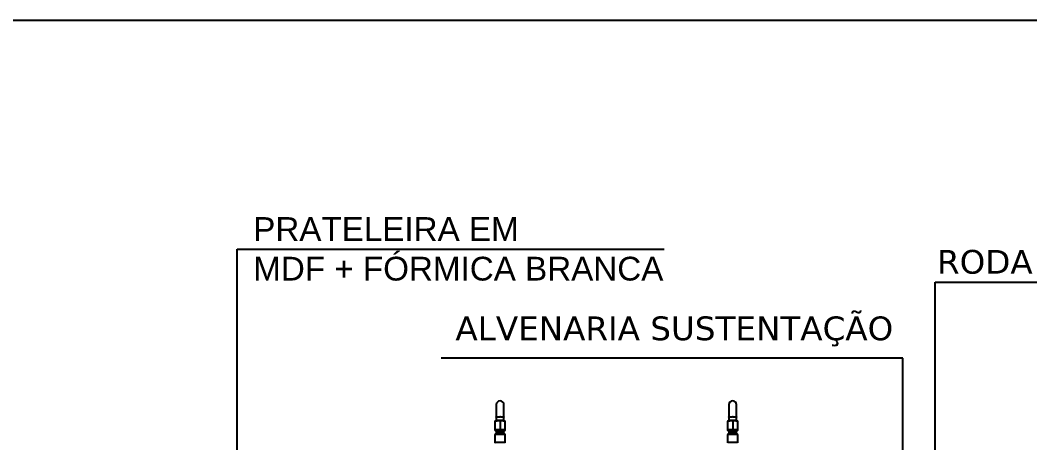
# Model space of a CAD drawing. Extents: x -36 to 357, y 137 to 237.
# Drawn here: x 45.796 to 47.836, y 152.839 to 153.693 of the extents above; entities that cross this region are included whole.
import ezdxf

# ---------------------------------------------------------------- set-up
doc = ezdxf.new("R2010")
doc.units = 0
doc.header["$LTSCALE"] = 0.01
doc.layers.get('0').update_dxf_attribs({"linetype": 'CONTINUOUS'})
for name, color, linetype in [('01', 1, 'CONTINUOUS'), ('ARQ-SMB-1_025', 1, 'CONTINUOUS'), ('ARQ-TXT-1_025', 2, 'CONTINUOUS')]:
    doc.layers.add(name, color=color, linetype=linetype)
doc.styles.add('ESC-50-A20', font='arial.ttf', dxfattribs={"height": 0.1})
doc.styles.add('FNDE Texto Cota 0025', font='verdana.ttf', dxfattribs={"height": 0.04})
doc.dimstyles.new('FNDE 1-0025', dxfattribs={"dimscale": 5, "dimtxt": 0.04, "dimasz": 0.0035, "dimexe": 0.15, "dimexo": 0.15, "dimgap": 0.0025, "dimtad": 1, "dimzin": 1, "dimdsep": 46, "dimtxsty": 'FNDE Texto Cota 0025', "dimblk": 'tic', "dimcen": 0.015, "dimdle": 0.15, "dimse1": 1, "dimse2": 1, "dimclrd": 251, "dimclre": 251, "dimclrt": 256, "dimaunit": 1, "dimadec": 3, "dimazin": 0, "dimtfac": 1, "dimtix": 1, "dimtmove": 2, "dimatfit": 3, "dimfxl": 0.15, "dimtvp": 1, "dimtolj": 1, "dimtzin": 0, "dimarcsym": 0})

# ---------------------------------------------------------------- blocks, each defined once
blk = doc.blocks.new('A$C093F1C31')
at = {"layer": '01', "ltscale": 10}
for p, q in [((0.0082, 0.3994), (0.0082, 0.3583)), ((0.0344, 0.3583), (0.0344, 0.3994)), ((0.0038, 0.3436), (0.0038, 0.3149)), ((0.0082, 0.3583), (0.0082, 0.3466)), ((0.0213, 0.3452), (0.0213, 0.3164)), ((0.0344, 0.3466), (0.0344, 0.3583)), ((0.0388, 0.3149), (0.0388, 0.3436)), ((0.0145, 0.3082), (0.006, 0.3018)), ((0.0082, 0.3126), (0.0082, 0.3035)), ((0.0144, 0.3102), (0.0144, 0.3081)), ((0.0213, 0.3148), (0.0213, 0.3164)), ((0.0213, 0.3108), (0.0213, 0.3142)), ((0.0213, 0.303), (0.0213, 0.3087)), ((0.0282, 0.3081), (0.0282, 0.3102)), ((0.0367, 0.3018), (0.0282, 0.3082)), ((0.0344, 0.3035), (0.0344, 0.3126)), ((0.0038, 0.2994), (0.0038, 0.2715)), ((0.0059, 0.3013), (0.0048, 0.3002)), ((0.0048, 0.3001), (0.0048, 0.2999)), ((0.0059, 0.3016), (0.0059, 0.3012)), ((0.0213, 0.303), (0.0213, 0.3025)), ((0.0213, 0.3015), (0.0213, 0.3025)), ((0.0213, 0.3015), (0.0213, 0.3009)), ((0.0213, 0.2714), (0.0213, 0.273)), ((0.0378, 0.3002), (0.0367, 0.3013)), ((0.0368, 0.3012), (0.0368, 0.3016)), ((0.0379, 0.2999), (0.0379, 0.3001)), ((0.0388, 0.2715), (0.0388, 0.2994))]:
    blk.add_line(p, q, dxfattribs=at)
for points in [[(0.0213, 0.3452, 0), (0.0183, 0.3451, 0), (0.0153, 0.3451, 0), (0.0126, 0.345, 0), (0.0101, 0.3448, 0), (0.0079, 0.3446, 0), (0.0062, 0.3444, 0), (0.0049, 0.3442, 0), (0.0041, 0.3439, 0), (0.0038, 0.3436, 0)], [(0.0082, 0.3466, 0), (0.0082, 0.3466, 0), (0.0082, 0.3463, 0), (0.0082, 0.3461, 0), (0.0081, 0.3458, 0), (0.008, 0.3456, 0), (0.0079, 0.3454, 0), (0.0078, 0.3452, 0), (0.0077, 0.345, 0), (0.0076, 0.3448, 0), (0.0075, 0.3447, 0), (0.0074, 0.3446, 0), (0.0073, 0.3445, 0)], [(0.0082, 0.3583, 0), (0.0084, 0.3585, 0), (0.009, 0.3587, 0), (0.01, 0.3589, 0), (0.0113, 0.3591, 0), (0.0129, 0.3592, 0), (0.0148, 0.3593, 0), (0.0168, 0.3594, 0), (0.0191, 0.3594, 0), (0.0213, 0.3595, 0), (0.0236, 0.3594, 0), (0.0258, 0.3594, 0), (0.0279, 0.3593, 0), (0.0297, 0.3592, 0), (0.0314, 0.3591, 0), (0.0327, 0.3589, 0), (0.0336, 0.3587, 0), (0.0342, 0.3585, 0), (0.0344, 0.3583, 0)], [(0.0082, 0.3466, 0), (0.0082, 0.3467, 0), (0.0083, 0.3468, 0), (0.0085, 0.3469, 0), (0.0087, 0.3469, 0), (0.0091, 0.347, 0), (0.0095, 0.3471, 0), (0.0101, 0.3472, 0), (0.0107, 0.3473, 0), (0.0113, 0.3474, 0), (0.0121, 0.3474, 0), (0.0129, 0.3475, 0), (0.0138, 0.3476, 0), (0.0147, 0.3476, 0), (0.0157, 0.3477, 0), (0.0167, 0.3477, 0), (0.0178, 0.3477, 0), (0.0188, 0.3477, 0), (0.02, 0.3478, 0), (0.021, 0.3478, 0), (0.0221, 0.3478, 0), (0.0232, 0.3478, 0), (0.0243, 0.3477, 0), (0.0254, 0.3477, 0), (0.0264, 0.3477, 0), (0.0274, 0.3476, 0), (0.0284, 0.3476, 0), (0.0293, 0.3475, 0), (0.0301, 0.3475, 0), (0.0309, 0.3474, 0), (0.0316, 0.3473, 0), (0.0323, 0.3473, 0), (0.0328, 0.3472, 0), (0.0333, 0.3471, 0), (0.0337, 0.347, 0), (0.034, 0.3469, 0), (0.0343, 0.3468, 0), (0.0344, 0.3467, 0), (0.0344, 0.3466, 0)], [(0.0388, 0.3436, 0), (0.0385, 0.3439, 0), (0.0378, 0.3442, 0), (0.0365, 0.3444, 0), (0.0347, 0.3446, 0), (0.0326, 0.3448, 0), (0.0301, 0.345, 0), (0.0273, 0.3451, 0), (0.0244, 0.3451, 0), (0.0213, 0.3452, 0)], [(0.0353, 0.3445, 0), (0.0353, 0.3446, 0), (0.0351, 0.3448, 0), (0.035, 0.3449, 0), (0.0349, 0.3451, 0), (0.0348, 0.3453, 0), (0.0347, 0.3455, 0), (0.0346, 0.3458, 0), (0.0345, 0.346, 0), (0.0344, 0.3463, 0), (0.0344, 0.3466, 0), (0.0344, 0.3466, 0)], [(0.0038, 0.3149, 0), (0.0039, 0.315, 0), (0.0041, 0.3151, 0), (0.0044, 0.3153, 0), (0.0048, 0.3154, 0), (0.0053, 0.3155, 0), (0.0059, 0.3156, 0), (0.0066, 0.3157, 0), (0.0073, 0.3158, 0), (0.0082, 0.3159, 0), (0.009, 0.316, 0), (0.0099, 0.316, 0), (0.0108, 0.3161, 0), (0.0118, 0.3162, 0), (0.0127, 0.3162, 0), (0.0137, 0.3162, 0), (0.0146, 0.3163, 0), (0.0155, 0.3163, 0), (0.0164, 0.3163, 0), (0.0175, 0.3164, 0), (0.0185, 0.3164, 0), (0.0195, 0.3164, 0), (0.0204, 0.3164, 0), (0.0213, 0.3164, 0)], [(0.0038, 0.3149, 0), (0.0039, 0.3147, 0), (0.0039, 0.3145, 0), (0.004, 0.3143, 0), (0.004, 0.3141, 0), (0.0041, 0.314, 0), (0.0042, 0.3138, 0), (0.0046, 0.3135, 0), (0.0049, 0.3133, 0), (0.0052, 0.3132, 0), (0.0055, 0.3131, 0), (0.0058, 0.313, 0), (0.0063, 0.3129, 0), (0.0069, 0.3128, 0), (0.0075, 0.3127, 0), (0.0083, 0.3126, 0), (0.0091, 0.3125, 0), (0.0099, 0.3124, 0), (0.01, 0.3124, 0)], [(0.0213, 0.3148, 0), (0.0205, 0.3148, 0), (0.0196, 0.3148, 0), (0.0187, 0.3147, 0), (0.0178, 0.3147, 0), (0.0169, 0.3147, 0), (0.016, 0.3147, 0), (0.0152, 0.3147, 0), (0.0143, 0.3146, 0), (0.0134, 0.3146, 0), (0.0126, 0.3145, 0), (0.0117, 0.3145, 0), (0.0109, 0.3144, 0), (0.0101, 0.3144, 0), (0.0093, 0.3143, 0), (0.0085, 0.3142, 0), (0.0079, 0.3141, 0), (0.0072, 0.314, 0), (0.0067, 0.3139, 0), (0.0062, 0.3138, 0), (0.0058, 0.3137, 0), (0.0056, 0.3136, 0), (0.0054, 0.3135, 0), (0.0054, 0.3134, 0), (0.0054, 0.3133, 0), (0.0056, 0.3132, 0), (0.0058, 0.313, 0), (0.0062, 0.3129, 0), (0.0067, 0.3128, 0), (0.0072, 0.3127, 0), (0.0079, 0.3126, 0), (0.0085, 0.3126, 0), (0.0093, 0.3125, 0), (0.0101, 0.3124, 0), (0.0109, 0.3123, 0), (0.0117, 0.3123, 0), (0.0122, 0.3123, 0)], [(0.0114, 0.3133, 0), (0.0114, 0.3135, 0), (0.0118, 0.3136, 0), (0.0124, 0.3138, 0), (0.0133, 0.3139, 0), (0.0145, 0.314, 0), (0.0158, 0.3141, 0), (0.0174, 0.3142, 0), (0.019, 0.3142, 0), (0.0207, 0.3142, 0), (0.0213, 0.3142, 0)], [(0.0213, 0.3108, 0), (0.0201, 0.3108, 0), (0.019, 0.3108, 0), (0.0179, 0.3107, 0), (0.0169, 0.3107, 0), (0.016, 0.3106, 0), (0.0153, 0.3105, 0), (0.0148, 0.3104, 0), (0.0145, 0.3103, 0), (0.0144, 0.3102, 0)], [(0.0145, 0.3082, 0), (0.0147, 0.3083, 0), (0.0152, 0.3084, 0), (0.0158, 0.3085, 0), (0.0166, 0.3085, 0), (0.0175, 0.3086, 0), (0.0186, 0.3087, 0), (0.0197, 0.3087, 0), (0.0209, 0.3087, 0), (0.0213, 0.3087, 0)], [(0.0213, 0.3164, 0), (0.0222, 0.3164, 0), (0.0232, 0.3164, 0), (0.0241, 0.3164, 0), (0.0252, 0.3164, 0), (0.0262, 0.3163, 0), (0.0271, 0.3163, 0), (0.0281, 0.3163, 0), (0.029, 0.3162, 0), (0.0299, 0.3162, 0), (0.0309, 0.3162, 0), (0.0318, 0.3161, 0), (0.0327, 0.316, 0), (0.0336, 0.316, 0), (0.0345, 0.3159, 0), (0.0353, 0.3158, 0), (0.0361, 0.3157, 0), (0.0368, 0.3156, 0), (0.0374, 0.3155, 0), (0.0379, 0.3154, 0), (0.0383, 0.3153, 0), (0.0386, 0.3151, 0), (0.0387, 0.315, 0), (0.0388, 0.3149, 0)], [(0.0305, 0.3123, 0), (0.0309, 0.3123, 0), (0.0318, 0.3123, 0), (0.0326, 0.3124, 0), (0.0334, 0.3125, 0), (0.0341, 0.3126, 0), (0.0348, 0.3126, 0), (0.0354, 0.3127, 0), (0.036, 0.3128, 0), (0.0364, 0.3129, 0), (0.0368, 0.313, 0), (0.0371, 0.3132, 0), (0.0372, 0.3133, 0), (0.0373, 0.3134, 0), (0.0372, 0.3135, 0), (0.0371, 0.3136, 0), (0.0368, 0.3137, 0), (0.0364, 0.3138, 0), (0.036, 0.3139, 0), (0.0354, 0.314, 0), (0.0348, 0.3141, 0), (0.0341, 0.3142, 0), (0.0334, 0.3143, 0), (0.0326, 0.3144, 0), (0.0318, 0.3144, 0), (0.0309, 0.3145, 0), (0.0301, 0.3145, 0), (0.0292, 0.3146, 0), (0.0283, 0.3146, 0), (0.0275, 0.3147, 0), (0.0267, 0.3147, 0), (0.0258, 0.3147, 0), (0.0246, 0.3147, 0), (0.0234, 0.3147, 0), (0.0224, 0.3148, 0), (0.0213, 0.3148, 0)], [(0.0213, 0.3142, 0), (0.0231, 0.3142, 0), (0.0247, 0.3142, 0), (0.0263, 0.3141, 0), (0.0277, 0.314, 0), (0.029, 0.3139, 0), (0.03, 0.3138, 0), (0.0307, 0.3137, 0), (0.0312, 0.3135, 0), (0.0313, 0.3134, 0), (0.0313, 0.3133, 0)], [(0.0282, 0.3102, 0), (0.0281, 0.3103, 0), (0.0278, 0.3104, 0), (0.0273, 0.3105, 0), (0.0266, 0.3106, 0), (0.0258, 0.3107, 0), (0.0248, 0.3107, 0), (0.0237, 0.3108, 0), (0.0225, 0.3108, 0), (0.0213, 0.3108, 0)], [(0.0213, 0.3087, 0), (0.0225, 0.3087, 0), (0.0237, 0.3087, 0), (0.0248, 0.3086, 0), (0.0258, 0.3086, 0), (0.0266, 0.3085, 0), (0.0273, 0.3084, 0), (0.0278, 0.3083, 0), (0.0281, 0.3082, 0), (0.0282, 0.3082, 0)], [(0.0327, 0.3124, 0), (0.0327, 0.3124, 0), (0.0336, 0.3125, 0), (0.0344, 0.3126, 0), (0.0351, 0.3127, 0), (0.0358, 0.3128, 0), (0.0364, 0.3129, 0), (0.0369, 0.313, 0), (0.0372, 0.3131, 0), (0.0375, 0.3132, 0), (0.0378, 0.3133, 0), (0.0379, 0.3134, 0), (0.0381, 0.3135, 0), (0.0383, 0.3137, 0), (0.0384, 0.3138, 0), (0.0385, 0.314, 0), (0.0386, 0.3141, 0), (0.0387, 0.3143, 0), (0.0388, 0.3145, 0), (0.0388, 0.3147, 0), (0.0388, 0.3149, 0)], [(0.0038, 0.2994, 0), (0.0041, 0.2996, 0), (0.0049, 0.2999, 0), (0.0062, 0.3001, 0), (0.0079, 0.3003, 0), (0.0101, 0.3005, 0), (0.0126, 0.3007, 0), (0.0153, 0.3008, 0), (0.0183, 0.3009, 0), (0.0213, 0.3009, 0)], [(0.0213, 0.273, 0), (0.02, 0.273, 0), (0.0186, 0.273, 0), (0.0172, 0.273, 0), (0.0159, 0.273, 0), (0.0146, 0.2729, 0), (0.0134, 0.2729, 0), (0.0122, 0.2728, 0), (0.0111, 0.2727, 0), (0.01, 0.2727, 0), (0.009, 0.2726, 0), (0.008, 0.2725, 0), (0.0072, 0.2724, 0), (0.0064, 0.2723, 0), (0.0058, 0.2722, 0), (0.0052, 0.2721, 0), (0.0047, 0.272, 0), (0.0043, 0.2719, 0), (0.0041, 0.2718, 0), (0.0039, 0.2716, 0), (0.0038, 0.2715, 0)], [(0.0213, 0.3015, 0), (0.0184, 0.3015, 0), (0.0157, 0.3014, 0), (0.013, 0.3013, 0), (0.0107, 0.3012, 0), (0.0086, 0.301, 0), (0.007, 0.3008, 0), (0.0058, 0.3005, 0), (0.005, 0.3003, 0), (0.0048, 0.3002, 0)], [(0.0048, 0.3001, 0), (0.0048, 0.3002, 0)], [(0.0059, 0.3013, 0), (0.0064, 0.3015, 0), (0.0073, 0.3018, 0), (0.0087, 0.302, 0), (0.0104, 0.3021, 0), (0.0125, 0.3023, 0), (0.0148, 0.3024, 0), (0.0173, 0.3025, 0), (0.02, 0.3025, 0), (0.0213, 0.3025, 0)], [(0.006, 0.3018, 0), (0.0059, 0.3016, 0)], [(0.0213, 0.303, 0), (0.0186, 0.303, 0), (0.016, 0.3029, 0), (0.0136, 0.3028, 0), (0.0114, 0.3027, 0), (0.0095, 0.3025, 0), (0.008, 0.3023, 0), (0.0068, 0.3021, 0), (0.0061, 0.3019, 0), (0.006, 0.3018, 0)], [(0.0367, 0.3018, 0), (0.0361, 0.302, 0), (0.0351, 0.3022, 0), (0.0337, 0.3024, 0), (0.0319, 0.3026, 0), (0.0298, 0.3028, 0), (0.0275, 0.3029, 0), (0.0249, 0.3029, 0), (0.0222, 0.303, 0), (0.0213, 0.303, 0)], [(0.0213, 0.3025, 0), (0.024, 0.3025, 0), (0.0266, 0.3024, 0), (0.029, 0.3023, 0), (0.0313, 0.3022, 0), (0.0332, 0.302, 0), (0.0347, 0.3019, 0), (0.0358, 0.3016, 0), (0.0365, 0.3014, 0), (0.0367, 0.3013, 0)], [(0.0378, 0.3002, 0), (0.0373, 0.3004, 0), (0.0363, 0.3007, 0), (0.0349, 0.3009, 0), (0.033, 0.3011, 0), (0.0308, 0.3012, 0), (0.0283, 0.3014, 0), (0.0256, 0.3014, 0), (0.0228, 0.3015, 0), (0.0213, 0.3015, 0)], [(0.0213, 0.3009, 0), (0.0244, 0.3009, 0), (0.0273, 0.3008, 0), (0.0301, 0.3007, 0), (0.0326, 0.3005, 0), (0.0347, 0.3003, 0), (0.0365, 0.3001, 0), (0.0378, 0.2999, 0), (0.0385, 0.2996, 0), (0.0388, 0.2994, 0)], [(0.0388, 0.2715, 0), (0.0388, 0.2716, 0), (0.0386, 0.2718, 0), (0.0383, 0.2719, 0), (0.038, 0.272, 0), (0.0375, 0.2721, 0), (0.0369, 0.2722, 0), (0.0362, 0.2723, 0), (0.0355, 0.2724, 0), (0.0346, 0.2725, 0), (0.0337, 0.2726, 0), (0.0327, 0.2727, 0), (0.0316, 0.2727, 0), (0.0305, 0.2728, 0), (0.0293, 0.2729, 0), (0.028, 0.2729, 0), (0.0267, 0.273, 0), (0.0254, 0.273, 0), (0.0241, 0.273, 0), (0.0227, 0.273, 0), (0.0213, 0.273, 0)], [(0.0367, 0.3018, 0), (0.0368, 0.3016, 0)], [(0.0378, 0.3002, 0), (0.0379, 0.3001, 0)]]:
    blk.add_polyline3d(points, dxfattribs=at)
for centre, radius, start, end in [((0.0213, 0.3994), 0.0131, 0, 180), ((0.0174, 0.4017), 0.0896, 265.2677, 266.6647), ((0.0214, 0.32), 0.0121, 213.8014, 234.7883), ((0.0213, 0.32), 0.0121, 305.2117, 326.1986), ((0.0253, 0.4017), 0.0896, 273.3353, 274.732)]:
    blk.add_arc(centre, radius, start, end, dxfattribs=at)
blk = doc.blocks.new('tic')
at = {"color": 251}
for p, q in [((-1, 0), (1, 0)), ((0, -1), (0, 1))]:
    blk.add_line(p, q, dxfattribs=at)
blk.add_line((-0.6, -0.6), (0.6, 0.6))

msp = doc.modelspace()

# ---------------------------------------------------------------- linework, layer by layer
msp.add_lwpolyline([(36.1002, 153.6928), (52.7735, 153.6928), (52.7735, 143.8859), (36.1002, 143.8859)], close=True)

# ---------------------------------------------------------------- block references
at = {"layer": '01', "ltscale": 10, "xscale": 0.6, "yscale": 0.6, "zscale": 0.6}
for p in [(46.7531, 152.6762, -2), (47.2231, 152.6762, -2)]:
    msp.add_blockref('A$C093F1C31', p, dxfattribs=at)

# ---------------------------------------------------------------- texts
at = {"layer": 'ARQ-TXT-1_025', "insert": (46.267, 153.3749, -3.9645), "char_height": 0.048, "width": 0.872743, "attachment_point": 1, "style": 'ESC-50-A20'}
msp.add_mtext('\\pi0.87274;\\P\\pi0;PRATELEIRA EM \\PMDF + FÓRMICA BRANCA', dxfattribs=at)
at = {"layer": 'ARQ-TXT-1_025', "char_height": 0.048, "attachment_point": 1, "style": 'ESC-50-A20'}
for s, width, insert in [('{\\fVerdana|b0|i0|c0|p34;RODA BANCADA}', 0.570352, (47.6488, 153.2287)), ('{\\fVerdana|b0|i0|c0|p34;ALVENARIA SUSTENTAÇÃO}', 0.924235, (46.6756, 153.0943))]:
    msp.add_mtext_dynamic_manual_height_columns(s, width=width, gutter_width=0.5, heights=[0], dxfattribs=dict(at, insert=insert))

# ---------------------------------------------------------------- leaders
at = {"layer": 'ARQ-SMB-1_025', "ltscale": 10}
for points in [[(46.2348, 152.2774, -3.9645), (46.2348, 153.2305, -3.9645), (47.0974, 153.2305, -3.9645)], [(47.6453, 152.7247, -0.9815), (47.6453, 153.1639, -0.9815), (48.2228, 153.1639, -0.9815)], [(47.5795, 152.5197), (47.5795, 153.0102), (46.6471, 153.0102)]]:
    msp.add_leader(points, dimstyle='FNDE 1-0025', override={"dimlfac": 100, "dimclrd": 252, "dimclre": 252}, dxfattribs=at)

doc.saveas('drawing.dxf')
